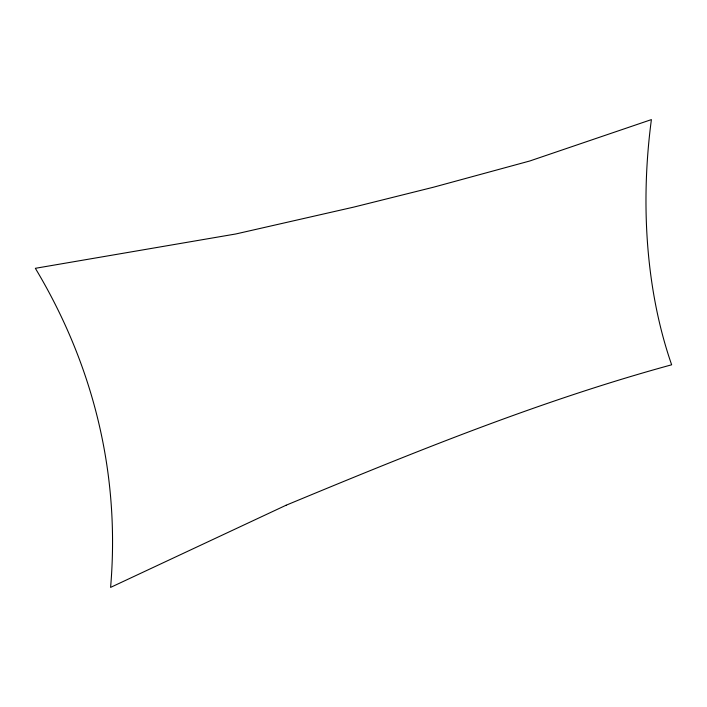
<?xml version="1.0" encoding="UTF-8"?>
<svg xmlns="http://www.w3.org/2000/svg" width="707" height="707" viewBox="0 0 707 707"><rect width="100%" height="100%" fill="white"/><g stroke="black" fill="none" stroke-linecap="round" stroke-linejoin="round"><path stroke-width="1.06" d="M286.096 505.231L110.592 587.393A1203.491 787.607 -8.6 0 0 35.35 268.307L235.811 233.973L353.783 207.098L433.506 187.205L529.746 161.002L651.394 119.607A372.527 220.964 -82.2 0 0 671.65 364.794C539.459 400.896 412.455 452.78 286.096 505.231"/></g></svg>
